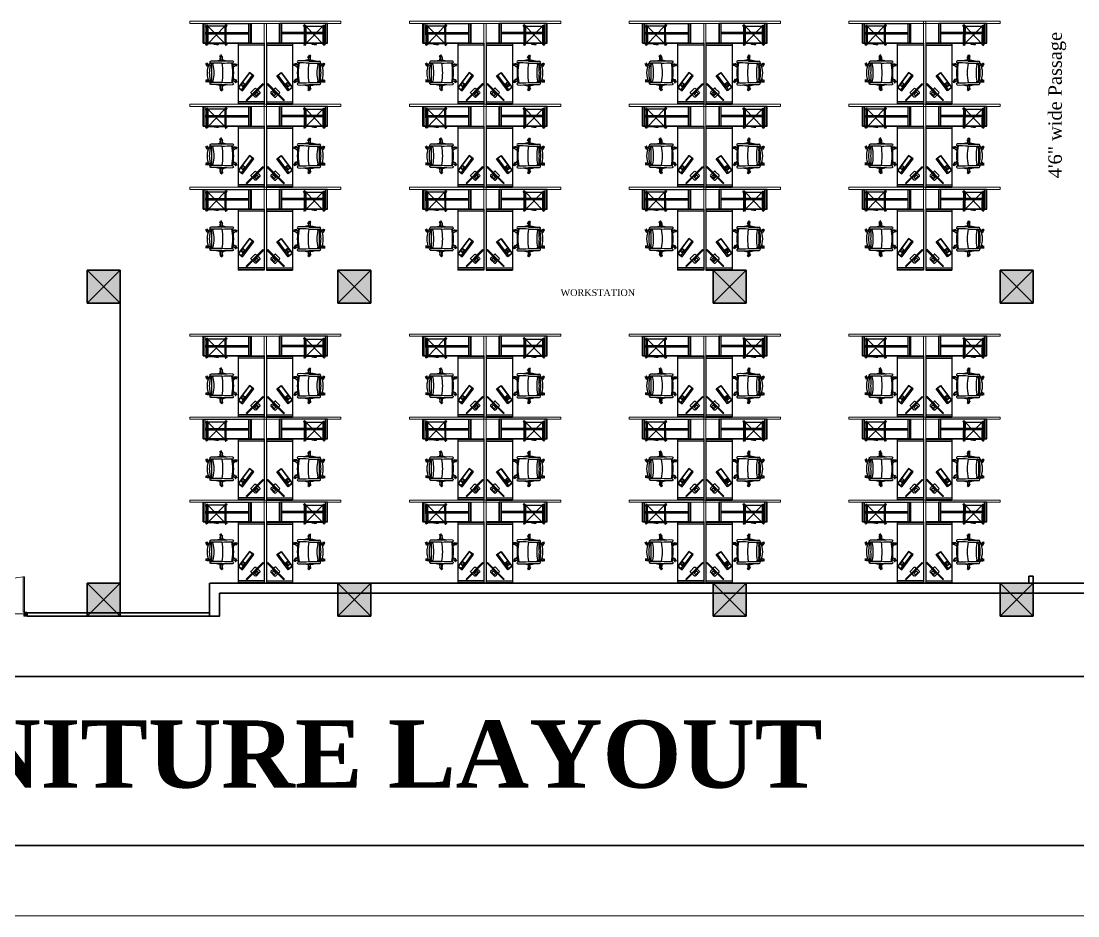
# Model space of a CAD drawing. Header units: inches. Extents: x 327481 to 195042051, y -335014 to 44773228.
# Drawn here: x 371761 to 372703, y -312416 to -311618 of the extents above; entities that cross this region are included whole.
import ezdxf

# ---------------------------------------------------------------- set-up
doc = ezdxf.new("R2010")
doc.units = ezdxf.units.IN
doc.header["$MEASUREMENT"] = 0
for name, color, linetype in [('cad-block.com', 250, 'Continuous'), ('center', 146, 'Continuous'), ('FORMATING', 19, 'Continuous'), ('FURNITURE1', 36, 'Continuous'), ('PARTITION', 174, 'Continuous')]:
    doc.layers.add(name, color=color, linetype=linetype)
for name, color, linetype, lineweight in [('column 1', 146, 'Continuous', 30), ('DOOR', 47, 'Continuous', 9), ('furniture', 251, 'Continuous', 13), ('TEXT', 7, 'Continuous', 0), ('WALL', 12, 'Continuous', 30)]:
    doc.layers.add(name, color=color, linetype=linetype, lineweight=lineweight)
doc.styles.get("Standard").update_dxf_attribs({"font": 'times.ttf', "height": 12})

# ---------------------------------------------------------------- blocks, each defined once
blk = doc.blocks.new('RTU')
at = {"layer": 'DOOR'}
for points in [[(2799511, -182811), (2799511, -182874), (2799551, -182874), (2799551, -182886), (2799611, -182886), (2799611, -182811)], [(2798637, -183716, 0.009156), (2798637, -183748), (2799511, -183748), (2799511, -183716)], [(2799611, -183811), (2799611, -183736), (2799551, -183736), (2799551, -183748), (2799511, -183748), (2799511, -183811)]]:
    blk.add_hatch(color=256, dxfattribs=at).paths.add_polyline_path(points)
at = {"layer": 'DOOR', "ltscale": 300}
for p, q in [((2799511, -182811), (2799511, -182874)), ((2799611, -182811), (2799511, -182811)), ((2799551, -182874), (2799511, -182874)), ((2799551, -182874), (2799551, -182886)), ((2799611, -182886), (2799551, -182886)), ((2799551, -182886), (2799551, -183736)), ((2799611, -182811), (2799611, -182886)), ((2798637, -183748), (2798637, -183716)), ((2798637, -183716), (2799511, -183716)), ((2799511, -183748), (2798637, -183748)), ((2799511, -183716), (2799511, -183748)), ((2799511, -183811), (2799511, -183748)), ((2799551, -183748), (2799511, -183748)), ((2799611, -183736), (2799551, -183736)), ((2799551, -183748), (2799551, -183736)), ((2799611, -183811), (2799611, -183736)), ((2799611, -183811), (2799511, -183811))]:
    blk.add_line(p, q, dxfattribs=at)
blk.add_arc((2799511, -183748), 874, 90, 180, dxfattribs=at)
blk = doc.blocks.new('COLUMN1')
at = {"layer": 'column 1'}
h = blk.add_hatch(color=256, dxfattribs=at)
h.paths.add_polyline_path([(1, 1), (0, 1), (0.5, 0.5)])
h.paths.add_polyline_path([(1, 1), (0.5, 0.5), (1, 0)])
h.paths.add_polyline_path([(0.5, 0.5), (0, 0), (1, 0)])
h.paths.add_polyline_path([(0.5, 0.5), (0, 1), (0, 0)])
at = {"layer": 'column 1', "lineweight": 0, "ltscale": 0.3}
for p, q in [((0, 1), (1, 0)), ((0, 0), (1, 1))]:
    blk.add_line(p, q, dxfattribs=at)
at = {"layer": 'column 1', "ltscale": 0.3}
for p, q in [((1, 1), (0, 1)), ((0, 1), (0, 0)), ((1, 0), (1, 1)), ((0, 0), (1, 0))]:
    blk.add_line(p, q, dxfattribs=at)
blk = doc.blocks.new('furn040')
at = {"color": 0, "linetype": 'ByBlock', "ltscale": 100}
for p, q in [((-1394, 0), (-1394, -600)), ((-1394, 0), (-1394, -600)), ((6, 0), (-1394, 0)), ((6, 0), (-1394, 0)), ((-1382, 0), (-1382, -600)), ((-1344, 0), (-1344, -600)), ((-1089, -496), (-744, -238)), ((-744, -238), (-668, -340)), ((-44, 0), (-44, -600)), ((-6, 0), (-6, -600)), ((6, -600), (6, 0)), ((-1063, -517), (-1007, -475)), ((-668, -340), (-1014, -597)), ((-1013, -450), (-967, -415)), ((-1004, -462), (-1013, -450)), ((-1007, -475), (-954, -546)), ((-958, -427), (-1004, -462)), ((-1001, -470), (-949, -432)), ((-985, -492), (-1001, -470)), ((-933, -454), (-985, -492)), ((-967, -415), (-958, -427)), ((-957, -407), (-773, -270)), ((-948, -420), (-957, -407)), ((-949, -432), (-933, -454)), ((-763, -283), (-948, -420)), ((-944, -426), (-730, -267)), ((-890, -499), (-944, -426)), ((-676, -339), (-890, -499)), ((-773, -270), (-763, -283)), ((-755, -259), (-744, -250)), ((-747, -270), (-755, -259)), ((-735, -262), (-747, -270)), ((-744, -250), (-735, -262)), ((-730, -267), (-676, -339)), ((456, -300), (6, -300)), ((6, -300), (456, -300)), ((6, -300), (6, -700)), ((6, -700), (6, -300)), ((6, -312), (456, -312)), ((6, -350), (456, -350)), ((6, -410), (6, -440)), ((216, -700), (216, -350)), ((246, -700), (246, -350)), ((416, -300), (446, -300)), ((456, -700), (456, -300)), ((6, -600), (-1394, -600)), ((-1014, -597), (-1089, -496)), ((-1010, -588), (-1063, -517)), ((-954, -546), (-1010, -588)), ((-956, -531), (-939, -518)), ((-950, -540), (-956, -531)), ((-900, -503), (-950, -540)), ((-947, -508), (-932, -497)), ((-939, -518), (-947, -508)), ((-932, -497), (-924, -507)), ((-924, -507), (-907, -494)), ((-907, -494), (-900, -503)), ((-904, -660), (-898, -649)), ((-877, -675), (-904, -660)), ((-898, -649), (-888, -655)), ((-888, -629), (-893, -639)), ((-893, -639), (-883, -645)), ((-856, -643), (-888, -629)), ((-888, -655), (-878, -660)), ((-883, -645), (-873, -650)), ((-880, -669), (-850, -652)), ((-880, -669), (-852, -718)), ((-826, -661), (-856, -643)), ((-850, -652), (-814, -714)), ((-838, -668), (-832, -671)), ((-832, -671), (-826, -661)), ((-506, -652), (-542, -714)), ((-510, -626), (-499, -626)), ((-510, -657), (-510, -626)), ((-506, -652), (-476, -669)), ((-476, -669), (-505, -718)), ((-499, -626), (-498, -637)), ((-498, -637), (-498, -649)), ((-487, -625), (-487, -637)), ((-476, -625), (-487, -625)), ((-487, -637), (-486, -648)), ((-484, -688), (-484, -695)), ((-484, -695), (-473, -694)), ((-472, -659), (-476, -625)), ((-473, -694), (-472, -659)), ((6, -1400), (6, -700)), ((6, -700), (6, -1400)), ((216, -1350), (216, -700)), ((246, -1350), (246, -700)), ((456, -1400), (456, -700)), ((-1089, -975), (-1082, -966)), ((-1082, -966), (-1073, -973)), ((-1067, -948), (-1074, -957)), ((-1074, -957), (-1066, -964)), ((-1044, -965), (-1067, -948)), ((-1066, -964), (-1057, -972)), ((-1052, -1001), (-1052, -966)), ((-1052, -966), (-968, -966)), ((-305, -966), (-388, -966)), ((-331, -960), (-324, -950)), ((-325, -964), (-331, -960)), ((-324, -950), (-294, -968)), ((-305, -966), (-305, -1001)), ((-294, -968), (-266, -988)), ((-47, -887), (-44, -876)), ((-23, -895), (-47, -887)), ((-44, -876), (-34, -879)), ((-38, -856), (-41, -866)), ((-41, -866), (-31, -869)), ((-8, -863), (-38, -856)), ((-34, -879), (-24, -882)), ((-31, -869), (-23, -871)), ((-23, -870), (407, -872)), ((-23, -900), (-23, -870)), ((-23, -880), (407, -882)), ((407, -902), (-23, -900)), ((-10, -1290), (-8, -900)), ((392, -902), (-10, -1290)), ((12, -870), (-8, -863)), ((-8, -900), (390, -1292)), ((380, -872), (407, -848)), ((392, -902), (390, -1292)), ((406, -863), (399, -870)), ((414, -856), (406, -863)), ((414, -871), (406, -878)), ((407, -848), (414, -856)), ((407, -894), (429, -871)), ((407, -872), (407, -902)), ((407, -894), (407, -894)), ((421, -864), (414, -871)), ((429, -871), (421, -864)), ((-1064, -998), (-1089, -975)), ((-1073, -973), (-1065, -980)), ((-1036, -1019), (-1064, -998)), ((-1052, -1001), (-968, -1001)), ((-1038, -1003), (-1029, -1011)), ((-1038, -1003), (-1038, -1003)), ((-1029, -1011), (-1036, -1019)), ((-948, -973), (-948, -1222)), ((-900, -973), (-900, -1208)), ((-456, -973), (-456, -1208)), ((-409, -973), (-409, -1222)), ((-305, -1001), (-388, -1001)), ((-311, -1002), (-285, -1017)), ((-288, -1001), (-298, -995)), ((-282, -991), (-291, -985)), ((-279, -1007), (-288, -1001)), ((-285, -1017), (-279, -1007)), ((-272, -998), (-282, -991)), ((-266, -988), (-272, -998)), ((-24, -1045), (-9, -1045)), ((-24, -1095), (-24, -1045)), ((-24, -1095), (-24, -1095)), ((-24, -1095), (-24, -1095)), ((-24, -1095), (-24, -1145)), ((-24, -1145), (-9, -1145)), ((-884, -1273), (-884, -1308)), ((-872, -1273), (-884, -1273)), ((-884, -1308), (-881, -1343)), ((-880, -1299), (-862, -1268)), ((-850, -1316), (-880, -1299)), ((-872, -1280), (-872, -1273)), ((-870, -1331), (-870, -1319)), ((-869, -1342), (-870, -1331)), ((-858, -1330), (-859, -1319)), ((-858, -1342), (-858, -1330)), ((-850, -1316), (-829, -1279)), ((-846, -1311), (-846, -1341)), ((-525, -1296), (-530, -1307)), ((-530, -1307), (-500, -1324)), ((-506, -1316), (-528, -1279)), ((-519, -1300), (-525, -1296)), ((-476, -1299), (-506, -1316)), ((-500, -1324), (-469, -1339)), ((-476, -1299), (-494, -1268)), ((-474, -1323), (-483, -1318)), ((-479, -1293), (-453, -1308)), ((-468, -1313), (-478, -1308)), ((-463, -1328), (-474, -1323)), ((-469, -1339), (-463, -1328)), ((-458, -1318), (-468, -1313)), ((-453, -1308), (-458, -1318)), ((-25, -1298), (-47, -1321)), ((-47, -1321), (-39, -1328)), ((-39, -1328), (-32, -1321)), ((-32, -1321), (-25, -1314)), ((-32, -1336), (-24, -1328)), ((-25, -1343), (-32, -1336)), ((405, -1292), (-25, -1290)), ((-25, -1320), (-25, -1290)), ((405, -1312), (-25, -1310)), ((2, -1320), (-25, -1343)), ((405, -1322), (-25, -1320)), ((-24, -1328), (-17, -1321)), ((6, -1350), (456, -1350)), ((6, -1388), (456, -1388)), ((6, -1400), (456, -1400)), ((370, -1322), (389, -1328)), ((405, -1292), (405, -1322)), ((413, -1322), (405, -1320)), ((416, -1312), (406, -1310))]:
    blk.add_line(p, q, dxfattribs=at)
at = {"color": 0, "linetype": 'ByBlock'}
for p, q in [((-1314, -394), (-941, -20)), ((-1233, -211), (-1182, -262)), ((-1169, -222), (-1205, -180)), ((-1201, -175), (-1199, -177)), ((-1200, -175), (-1199, -176)), ((-1165, -204), (-1144, -224)), ((-1165, -204), (-1149, -220)), ((-1165, -204), (-1165, -204)), ((-1163, -206), (-1129, -172)), ((-1160, -134), (-1158, -136)), ((-1159, -134), (-1157, -136)), ((-1112, -166), (-1154, -129)), ((-1131, -170), (-1130, -169)), ((-1131, -170), (-1110, -190)), ((-1130, -169), (-1115, -185)), ((-1123, -102), (-1073, -152)), ((-1059, -167), (-1034, -191)), ((-933, -21), (-941, -20)), ((-1313, -401), (-1314, -394)), ((-1168, -276), (-1144, -300))]:
    blk.add_line(p, q, dxfattribs=at)
for points in [[(-1303, -411), (-923, -31), (-933, -21), (-1313, -401), (-1303, -411)], [(-1233, -187), (-1148, -102)], [(-1205, -180), (-1154, -129)], [(-1199, -177), (-1157, -136)], [(-1199, -176), (-1158, -136)], [(-1119, -300), (-1034, -215)]]:
    blk.add_lwpolyline(points, dxfattribs=at)
for points in [[(-1169, -222, 0.263666), (-1159, -227), (-1156, -226), (-1149, -220)], [(-1112, -166, -0.263666), (-1107, -175), (-1108, -179), (-1115, -185)]]:
    blk.add_lwpolyline(points, format="xyb", dxfattribs=at)
for centre, radius in [((-1230, -190), 1.73), ((-1220, -180), 1.73), ((-1210, -170), 1.73), ((-1200, -160), 1.73), ((-1190, -150), 1.73), ((-1180, -139), 1.73), ((-1170, -129), 1.73), ((-1159, -119), 1.73), ((-1144, -242), 1.14), ((-1093, -191), 1.14)]:
    blk.add_circle(centre, radius, dxfattribs=at)
at = {"color": 0, "linetype": 'ByBlock', "ltscale": 100}
blk.add_circle((191, -1096), 5, dxfattribs=at)
at = {"color": 0, "linetype": 'ByBlock', "ltscale": 0.7}
blk.add_circle((191, -1096), 5, dxfattribs=at)
at = {"color": 0, "linetype": 'ByBlock'}
for centre, start, end in [((-1220, -199), 135, 225), ((-1135, -114), 45, 135), ((-1046, -203), 315, 45), ((-1131, -288), 225, 315)]:
    blk.add_arc(centre, 17.2, start, end, dxfattribs=at)
at = {"color": 0, "linetype": 'ByBlock', "ltscale": 100}
for centre, radius, start, end in [((-931, -730), 25, 23.3646, 166.0119), ((1175, -781), 2131, 178.4583, 185.1431), ((1253, -780), 2162, 178.4274, 185.1186), ((-678, -2045), 1338, 90, 99.9112), ((1031, 124), 2069, 202.5522, 204.0646), ((-865, -660), 13.3, 30, 210), ((-865, -660), 5.78, 30, 210), ((-2492, -1909), 2069, 35.3389, 37.4478), ((-678, -2045), 1338, 80.0888, 90), ((1136, -1909), 2069, 142.5522, 144.6611), ((-491, -660), 13.3, 330, 150), ((-2387, 124), 2069, 335.9354, 337.4478), ((-491, -660), 5.78, 330, 150), ((-2610, -780), 2162, 354.8814, 1.5726), ((-425, -730), 25, 13.9881, 156.6354), ((-2531, -781), 2131, 354.8569, 1.5417), ((-784, -3018), 2069, 95.1232, 97.4478), ((-366, -974), 602, 167.935, 195.1126), ((-678, -2045), 1318, 90, 100.0809), ((-678, -2271), 1318, 90, 99.7142), ((-678, -2045), 1318, 79.9191, 90), ((-678, -2271), 1318, 80.2858, 90), ((-990, -974), 602, 344.8874, 12.065), ((-573, -3018), 2069, 82.5522, 84.8768), ((-12, -880), 12.1, 154.715, 204.8272), ((-12, -880), 12.1, 55.7375, 123.8046), ((395, -882), 12.1, 55.7375, 123.8046), ((-1052, -984), 13.3, 90, 270), ((-1052, -984), 5.78, 90, 270), ((-784, 1050), 2069, 262.5522, 264.9), ((-925, -1216), 25.7, 268.5806, 17.7975), ((-877, -1148), 28.4, 210.9998, 288.2701), ((-846, -1178), 54.2, 179.478, 228.8422), ((-859, -1165), 43, 196.9411, 273.1092), ((-701, -1942), 785, 88.3552, 102.2414), ((-802, -3862), 2654, 87.3318, 91.193), ((-555, -3862), 2654, 88.807, 92.6682), ((-655, -1942), 785, 77.7586, 91.6448), ((-497, -1165), 43, 266.8908, 343.0589), ((-480, -1148), 28.4, 251.7299, 329.0002), ((-510, -1178), 54.2, 311.1578, 0.522), ((-431, -1216), 25.7, 162.2025, 271.4194), ((-573, 1050), 2069, 275.1, 277.4478), ((-305, -984), 13.3, 270, 90), ((-305, -984), 5.78, 270, 90), ((-923, -1216), 25, 193.9881, 271.9852), ((-874, -1224), 36.8, 198.6123, 238.7576), ((-882, -1239), 20.1, 67.8258, 236.3114), ((-679, -774), 527, 245.9635, 270.0368), ((1031, -2092), 2069, 156.4846, 157.4478), ((-865, -1307), 13.3, 150, 330), ((-821, -1142), 94.8, 235.4751, 262.4619), ((-865, -1307), 5.78, 150, 330), ((-841, -1255), 20.1, 67.8258, 236.3114), ((-2492, -58), 2069, 322.5522, 323.7681), ((-667, -325), 926, 259.6746, 269.3108), ((-689, -325), 926, 270.6892, 280.3254), ((-678, -774), 527, 269.9632, 294.0365), ((1136, -58), 2069, 216.2319, 217.4478), ((-536, -1142), 94.8, 277.5381, 304.5249), ((-516, -1255), 20.1, 303.6886, 112.1742), ((-491, -1307), 13.3, 210, 30), ((-491, -1307), 5.78, 210, 30), ((-2387, -2092), 2069, 22.5522, 23.5154), ((-474, -1239), 20.1, 303.6886, 112.1742), ((-482, -1224), 36.8, 301.2424, 341.3877), ((-433, -1216), 25, 268.0148, 346.0119), ((-13, -1310), 12.1, 235.7375, 303.8046), ((394, -1312), 12.1, 235.7375, 303.8046), ((394, -1312), 12.1, 334.715, 24.8272)]:
    blk.add_arc(centre, radius, start, end, dxfattribs=at)
blk = doc.blocks.new('kgrrfyg')
at = {"layer": 'PARTITION', "lineweight": 0}
for p, q in [((370198.74, -317355.09), (370063.77, -317355.09)), ((370063.77, -317357.09), (370063.77, -317355.09)), ((370198.74, -317357.09), (370063.77, -317357.09)), ((370198.74, -317357.09), (370198.74, -317355.09))]:
    blk.add_line(p, q, dxfattribs=at)

msp = doc.modelspace()

# ---------------------------------------------------------------- linework, layer by layer
at = {"layer": 'FORMATING', "lineweight": 30}
for p, q in [((371254.211, -312202.636), (373500.611, -312202.636)), ((371254.211, -312353.356), (373500.611, -312353.356))]:
    msp.add_line(p, q, dxfattribs=at)
at = {"layer": 'FORMATING', "lineweight": 0}
msp.add_line((373570.933, -312416.173), (371196.847, -312416.173), dxfattribs=at)
at = {"layer": 'furniture'}
for p, q in [((372377.815, -311840.382), (372381.815, -311840.382)), ((372377.815, -311840.382), (372377.815, -311844.39)), ((371844.998, -312119.402), (371848.998, -312119.403)), ((372659.394, -312119.403), (372663.391, -312119.403))]:
    msp.add_line(p, q, dxfattribs=at)
at = {"layer": 'FURNITURE1', "lineweight": 0}
msp.add_line((372351.402, -312119.402), (372327.402, -312119.402), dxfattribs=at)
at = {"layer": 'PARTITION', "lineweight": 0}
for p, q in [((371977.402, -311840.382), (371977.402, -311620.381)), ((371979.402, -311840.382), (371979.402, -311620.381)), ((372173.402, -311840.382), (372173.402, -311620.381)), ((372175.402, -311840.382), (372175.402, -311620.381)), ((372369.402, -311840.382), (372369.402, -311620.381)), ((372371.402, -311840.382), (372371.402, -311620.381)), ((372565.402, -311840.382), (372565.402, -311618.381)), ((372567.402, -311840.382), (372567.402, -311618.381)), ((371977.402, -312119.403), (371977.402, -311899.402)), ((371979.402, -312119.403), (371979.402, -311899.402)), ((372173.402, -312119.403), (372173.402, -311899.402)), ((372175.402, -312119.403), (372175.402, -311899.402)), ((372369.402, -312119.403), (372369.402, -311899.402)), ((372371.402, -312119.403), (372371.402, -311899.402)), ((372565.402, -312119.403), (372565.402, -311899.402)), ((372567.402, -312119.403), (372567.402, -311899.402))]:
    msp.add_line(p, q, dxfattribs=at)
at = {"layer": 'WALL'}
for p, q in [((371848.998, -312145.946), (371848.998, -311869.926)), ((371848.998, -312128.384), (371848.998, -312119.402)), ((371928.6, -312128.384), (371928.6, -312119.402)), ((372880.5, -312119.402), (371928.863, -312119.402)), ((372659.402, -312119.402), (372659.402, -312113.402)), ((372663.402, -312113.402), (372659.402, -312113.402)), ((372663.402, -312128.708), (372663.402, -312113.402)), ((371928.6, -312148.946), (371928.6, -312128.384)), ((372880.5, -312128.384), (371937.6, -312128.384)), ((372871.44, -312128.384), (371937.66, -312128.384)), ((371765.83, -312148.946), (371765.83, -312145.346))]:
    msp.add_line(p, q, dxfattribs=at)
for points in [[(371765.83, -312148.946), (371937.6, -312148.946), (371937.6, -312128.384)], [(371765.83, -312145.946), (371928.6, -312145.946)]]:
    msp.add_lwpolyline(points, dxfattribs=at)

# ---------------------------------------------------------------- block references
at = {"layer": 'cad-block.com', "yscale": 0.0389195758130585, "zscale": 0.0389195758130585}
for p, xscale, rotation in [((371977.402, -311638.128), -0.0389195758130585, 270), ((371979.401, -311638.128), 0.0389195758130585, 90), ((372173.402, -311638.128), -0.0389195758130585, 270), ((372175.401, -311638.128), 0.0389195758130585, 90), ((372369.402, -311638.128), -0.0389195758130585, 270), ((372371.401, -311638.128), 0.0389195758130585, 90), ((372565.402, -311638.128), -0.0389195758130585, 270), ((372567.401, -311638.128), 0.0389195758130585, 90), ((371977.402, -311712.128), -0.0389195758130585, 270), ((371979.401, -311712.128), 0.0389195758130585, 90), ((372173.402, -311712.128), -0.0389195758130585, 270), ((372175.401, -311712.128), 0.0389195758130585, 90), ((372369.402, -311712.128), -0.0389195758130585, 270), ((372371.401, -311712.128), 0.0389195758130585, 90), ((372565.402, -311712.128), -0.0389195758130585, 270), ((372567.401, -311712.128), 0.0389195758130585, 90), ((371977.402, -311786.128), -0.0389195758130585, 270), ((371979.401, -311786.128), 0.0389195758130585, 90), ((372173.402, -311786.128), -0.0389195758130585, 270), ((372175.401, -311786.128), 0.0389195758130585, 90), ((372369.402, -311786.128), -0.0389195758130585, 270), ((372371.401, -311786.128), 0.0389195758130585, 90), ((372565.402, -311786.128), -0.0389195758130585, 270), ((372567.401, -311786.128), 0.0389195758130585, 90), ((371977.402, -311917.149), -0.0389195758130585, 270), ((371979.401, -311917.149), 0.0389195758130585, 90), ((372173.402, -311917.149), -0.0389195758130585, 270), ((372175.401, -311917.149), 0.0389195758130585, 90), ((372369.402, -311917.149), -0.0389195758130585, 270), ((372371.401, -311917.149), 0.0389195758130585, 90), ((372565.402, -311917.149), -0.0389195758130585, 270), ((372567.401, -311917.149), 0.0389195758130585, 90), ((371977.402, -311991.149), -0.0389195758130585, 270), ((371979.401, -311991.149), 0.0389195758130585, 90), ((372173.402, -311991.149), -0.0389195758130585, 270), ((372175.401, -311991.149), 0.0389195758130585, 90), ((372369.402, -311991.149), -0.0389195758130585, 270), ((372371.401, -311991.149), 0.0389195758130585, 90), ((372565.402, -311991.149), -0.0389195758130585, 270), ((372567.401, -311991.149), 0.0389195758130585, 90), ((371977.402, -312065.149), -0.0389195758130585, 270), ((371979.401, -312065.149), 0.0389195758130585, 90), ((372173.402, -312065.149), -0.0389195758130585, 270), ((372175.401, -312065.149), 0.0389195758130585, 90), ((372369.402, -312065.149), -0.0389195758130585, 270), ((372371.401, -312065.149), 0.0389195758130585, 90), ((372565.402, -312065.149), -0.0389195758130585, 270), ((372567.401, -312065.149), 0.0389195758130585, 90)]:
    msp.add_blockref('furn040', p, dxfattribs=dict(at, xscale=xscale, rotation=rotation))
at = {"layer": 'center', "yscale": 29.5434782608645, "zscale": 39.3913043478359}
for p, xscale, rotation in [((371848.998, -311869.926), 29.5434782608645, 90), ((372072.532, -311869.926), 29.5434782608645, 90), ((372407.358, -311869.926), 29.5434782608645, 90), ((372633.858, -311869.926), -29.5434782608645, 270), ((371848.998, -312148.946), 29.5434782608645, 90), ((372072.532, -312148.946), 29.5434782608645, 90), ((372407.358, -312148.946), 29.5434782608645, 90), ((372633.858, -312148.946), -29.5434782608645, 270)]:
    msp.add_blockref('COLUMN1', p, dxfattribs=dict(at, xscale=xscale, rotation=rotation))
at = {"layer": 'DOOR', "xscale": -0.03599999996367842, "yscale": 0.03599999996367842, "zscale": 0.03599999995395007, "rotation": 90}
msp.add_blockref('RTU', (365148.624, -211362.961), dxfattribs=at)
at = {"layer": 'PARTITION', "lineweight": 0}
for p in [(1847.148, 5736.71), (2043.148, 5736.71), (2239.148, 5736.71), (2435.148, 5736.71), (1847.148, 5662.709), (2043.148, 5662.709), (2239.148, 5662.71), (2435.148, 5662.71), (1847.148, 5588.71), (2043.148, 5588.71), (2239.148, 5588.71), (2435.148, 5588.71), (1847.148, 5457.689), (2043.148, 5457.689), (2239.148, 5457.689), (2435.148, 5457.689), (1847.148, 5383.689), (2043.148, 5383.689), (2239.148, 5383.689), (2435.148, 5383.689), (1847.148, 5309.689), (2043.148, 5309.689), (2239.148, 5309.689), (2435.148, 5309.689)]:
    msp.add_blockref('kgrrfyg', p, dxfattribs=at)

# ---------------------------------------------------------------- texts
at = {"layer": 'TEXT', "linetype": 'ByBlock', "lineweight": 30, "insert": (372676.784, -311693.255), "char_height": 12, "width": 357.74515, "attachment_point": 2, "rotation": 90}
msp.add_mtext('4\'6" wide Passage', dxfattribs=at)
at = {"layer": 'TEXT', "color": 0, "insert": (372183.585, -311837.456), "char_height": 12, "width": 178.42134, "attachment_point": 1}
msp.add_mtext('\\P{\\H0.5x;\\W8.556;   \\W1;WORKSTATION}', dxfattribs=at)
at = {"layer": 'TEXT', "linetype": 'ByBlock', "lineweight": 30, "insert": (372000.931, -312241.896), "char_height": 60, "width": 1113.33973, "attachment_point": 2}
msp.add_mtext('{\\fTimes New Roman|b1|i0|c0|p18;FURNITURE LAYOUT}', dxfattribs=at)

doc.saveas('drawing.dxf')
